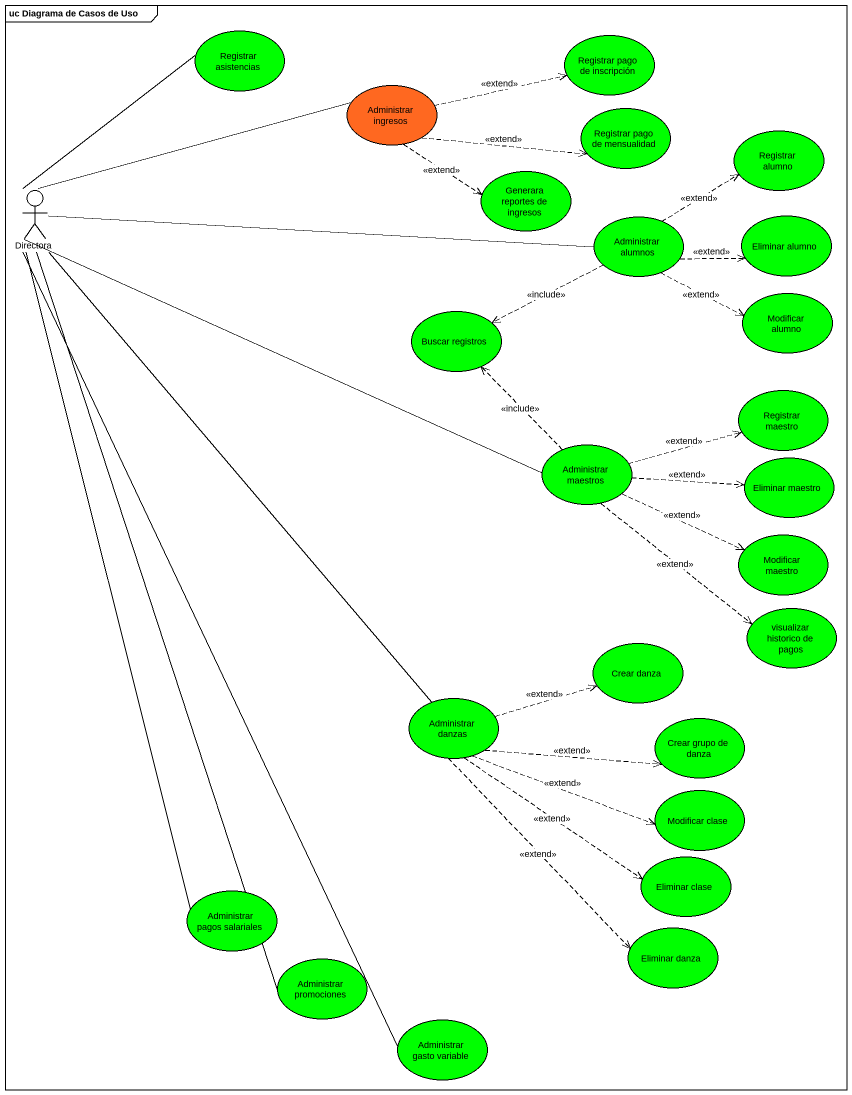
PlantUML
@startuml
mainframe uc Diagrama de Casos de Uso
usecase "Registrar asistencias" as Registrar_asistencias #00FF00
usecase "Registrar pago de inscripción" as Registrar_pago_de #00FF00
usecase "Administrar ingresos" as Administrar_ingresos #FF6820
usecase "Registrar pago de mensualidad" as Registrar_pago_de_2 #00FF00
usecase "Registrar alumno" as Registrar_alumno #00FF00
actor Directora
usecase "Generara reportes de ingresos" as Generara_reportes_de #00FF00
usecase "Administrar alumnos" as Administrar_alumnos #00FF00
usecase "Eliminar alumno" as Eliminar_alumno #00FF00
usecase "Buscar registros" as Buscar_registros #00FF00
usecase "Modificar alumno" as Modificar_alumno #00FF00
usecase "Registrar maestro" as Registrar_maestro #00FF00
usecase "Administrar maestros" as Administrar_maestros #00FF00
usecase "Eliminar maestro" as Eliminar_maestro #00FF00
usecase "Modificar maestro" as Modificar_maestro #00FF00
usecase "visualizar historico de pagos" as visualizar_historico_de #00FF00
usecase "Crear danza" as Crear_danza #00FF00
usecase "Administrar danzas" as Administrar_danzas #00FF00
usecase "Crear grupo de danza" as Crear_grupo_de_danza #00FF00
usecase "Modificar clase" as Modificar_clase #00FF00
usecase "Eliminar clase" as Eliminar_clase #00FF00
usecase "Administrar pagos salariales" as Administrar_pagos_salariales #00FF00
usecase "Eliminar danza" as Eliminar_danza #00FF00
usecase "Administrar promociones" as Administrar_promociones #00FF00
usecase "Administrar gasto variable" as Administrar_gasto_variable #00FF00
Administrar_ingresos .right.> Registrar_pago_de : <<extend>>
Administrar_ingresos .right.> Registrar_pago_de_2 : <<extend>>
Administrar_ingresos ..> Generara_reportes_de : <<extend>>
Directora -up- Registrar_asistencias
Directora -right- Administrar_ingresos
Directora -right- Administrar_alumnos
Directora -right- Administrar_maestros
Directora -- Administrar_danzas
Directora -- Administrar_pagos_salariales
Directora -- Administrar_promociones
Directora -- Administrar_gasto_variable
Administrar_alumnos .up.> Registrar_alumno : <<extend>>
Administrar_alumnos .right.> Eliminar_alumno : <<extend>>
Administrar_alumnos .left.> Buscar_registros : <<include>>
Administrar_alumnos .right.> Modificar_alumno : <<extend>>
Administrar_maestros .up.> Buscar_registros : <<include>>
Administrar_maestros .right.> Registrar_maestro : <<extend>>
Administrar_maestros .right.> Eliminar_maestro : <<extend>>
Administrar_maestros .right.> Modificar_maestro : <<extend>>
Administrar_maestros ..> visualizar_historico_de : <<extend>>
Administrar_danzas .right.> Crear_danza : <<extend>>
Administrar_danzas .right.> Crear_grupo_de_danza : <<extend>>
Administrar_danzas .right.> Modificar_clase : <<extend>>
Administrar_danzas ..> Eliminar_clase : <<extend>>
Administrar_danzas ..> Eliminar_danza : <<extend>>
@enduml
